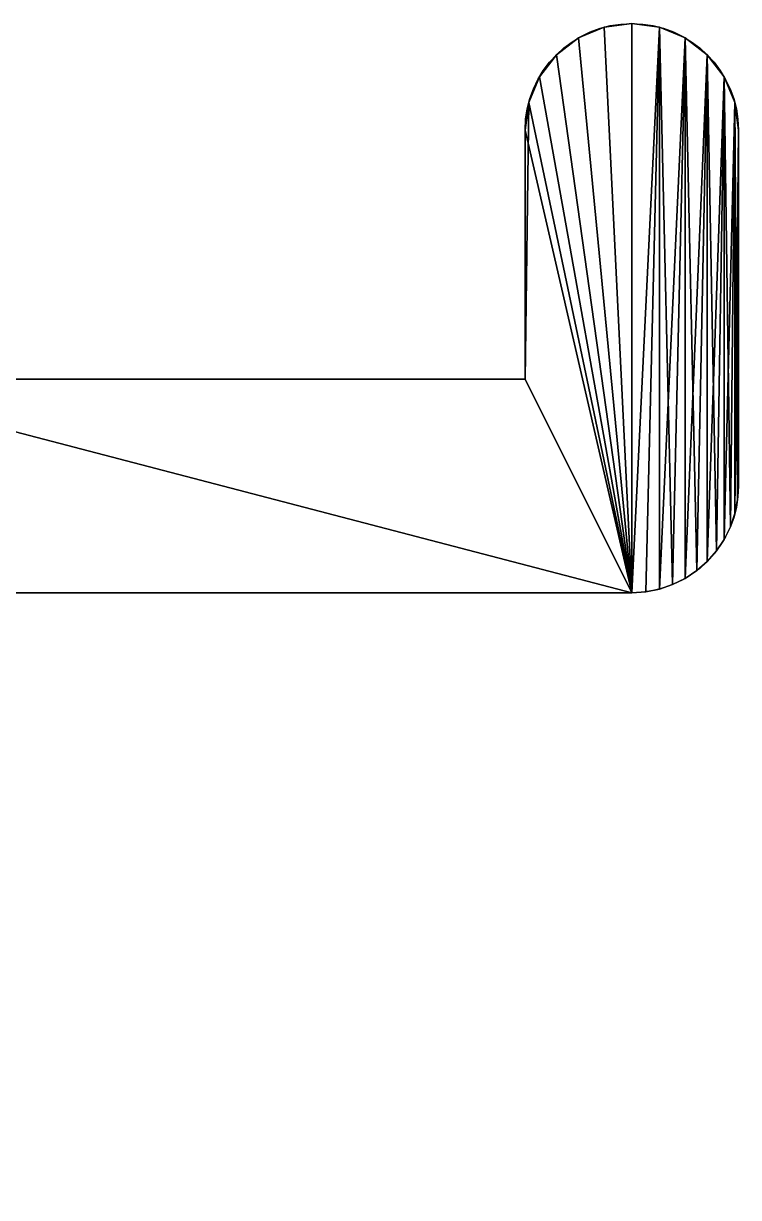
# Model space of a CAD drawing. Extents: x 0 to 40.2, y 0 to 33.
# Drawn here: x 20.1 to 40.2, y 0 to 33 of the extents above; entities that cross this region are included whole.
import ezdxf

# ---------------------------------------------------------------- set-up
doc = ezdxf.new("R2010")
doc.units = 0
doc.layers.get('0').update_dxf_attribs({"color": 13, "linetype": 'CONTINUOUS'})

# ---------------------------------------------------------------- blocks, each defined once
blk = doc.blocks.new('GRUPPE_1')
for p, q in [((36.424, 32.898, 8), (36.424, 32.898)), ((37.2, 33, 8), (37.2, 33)), ((37.976, 32.898, 8), (37.976, 32.898)), ((35.7, 32.598, 8), (35.7, 32.598)), ((38.7, 32.598, 8), (38.7, 32.598)), ((35.079, 32.121, 8), (35.079, 32.121)), ((39.321, 32.121, 8), (39.321, 32.121)), ((34.602, 31.5, 8), (34.602, 31.5)), ((39.798, 31.5, 8), (39.798, 31.5)), ((34.302, 30.776, 8), (34.302, 30.776)), ((40.098, 30.776, 8), (40.098, 30.776)), ((34.2, 23, 8), (34.2, 30, 8)), ((34.2, 23), (34.2, 30)), ((34.2, 30, 8), (34.2, 30)), ((40.2, 20), (40.2, 30)), ((40.2, 30, 8), (40.2, 30)), ((40.2, 20, 8), (40.2, 30, 8)), ((14.2, 23), (34.2, 23)), ((14.2, 23, 8), (34.2, 23, 8)), ((34.2, 23, 8), (34.2, 23)), ((40.2, 20, 8), (40.2, 20)), ((40.174, 19.608, 8), (40.174, 19.608)), ((40.098, 19.224, 8), (40.098, 19.224)), ((39.972, 18.852, 8), (39.972, 18.852)), ((39.798, 18.5, 8), (39.798, 18.5)), ((39.58, 18.174, 8), (39.58, 18.174)), ((39.321, 17.879, 8), (39.321, 17.879)), ((39.026, 17.62, 8), (39.026, 17.62)), ((38.348, 17.228, 8), (38.348, 17.228)), ((38.7, 17.402, 8), (38.7, 17.402)), ((14.2, 17), (37.2, 17)), ((14.2, 17, 8), (37.2, 17, 8)), ((37.2, 17, 8), (37.2, 17)), ((37.592, 17.026, 8), (37.592, 17.026)), ((37.976, 17.102, 8), (37.976, 17.102))]:
    blk.add_line(p, q)
at = {"extrusion": (1.59044e-28, -3.40746e-15, -1)}
blk.add_arc((-37.2, 30), 3, 90, 180, dxfattribs=at)
at = {"extrusion": (0, 1.86926e-15, -1)}
for centre in [(-37.2, 30, -8), (-37.2, 30)]:
    blk.add_arc(centre, 3, 0, 90, dxfattribs=at)
at = {"extrusion": (0, 1.87998e-15, -1)}
blk.add_arc((-37.2, 30, -8), 3, 90, 180, dxfattribs=at)
at = {"extrusion": (0, 1.69909e-15, -1)}
for centre in [(-37.2, 20, -8), (-37.2, 20)]:
    blk.add_arc(centre, 3, 180, 270, dxfattribs=at)
mesh = blk.add_polyface()
corners = [(34.302, 30.776), (34.2, 23), (34.2, 30), (7.8, 23, 0.006), (8.086, 0, 0), (7.8, 0, 0), (14.2, 23), (14.2, 17), (37.2, 17), (34.602, 31.5), (35.079, 32.121), (35.7, 32.598), (36.424, 32.898), (37.2, 33), (37.976, 32.898), (37.592, 17.026), (37.976, 17.102), (38.348, 17.228), (38.7, 32.598), (38.7, 17.402), (39.026, 17.62), (39.321, 32.121), (39.321, 17.879), (39.58, 18.174), (39.798, 31.5), (39.798, 18.5), (39.972, 18.852), (40.098, 30.776), (40.098, 19.224), (40.174, 19.608), (40.2, 30), (40.2, 20)]
mesh.append_faces([[corners[k] for k in face] for face in [(0, 1, 2), (3, 4, 5), (29, 30, 31)]], dxfattribs={"vtx0": -1})
mesh.append_faces([[corners[k] for k in face] for face in [(4, 6, 7), (7, 6, 8), (8, 14, 15), (15, 14, 16), (16, 14, 17), (17, 18, 19), (19, 18, 20), (20, 21, 22), (22, 21, 23), (23, 24, 25), (25, 24, 26), (26, 27, 28), (28, 27, 29)]], dxfattribs={"vtx0": -1, "vtx1": -1})
mesh.append_faces([[corners[k] for k in face] for face in [(8, 1, 0)]], dxfattribs={"vtx0": -1, "vtx1": -1, "vtx2": -1})
mesh.append_faces([[corners[k] for k in face] for face in [(4, 3, 6), (8, 6, 1), (8, 0, 9), (8, 9, 10), (8, 10, 11), (8, 11, 12), (8, 12, 13), (8, 13, 14), (17, 14, 18), (20, 18, 21), (23, 21, 24), (26, 24, 27), (29, 27, 30)]], dxfattribs={"vtx0": -1, "vtx2": -1})
mesh = blk.add_polyface()
corners = [(37.2, 17, 8), (14.2, 23, 8), (14.2, 17, 8), (34.2, 23, 8), (34.2, 30, 8), (34.302, 30.776, 8), (34.602, 31.5, 8), (35.079, 32.121, 8), (35.7, 32.598, 8), (36.424, 32.898, 8), (37.2, 33, 8), (37.976, 32.898, 8), (37.592, 17.026, 8), (37.976, 17.102, 8), (38.7, 32.598, 8), (38.348, 17.228, 8), (38.7, 17.402, 8), (39.321, 32.121, 8), (39.026, 17.62, 8), (39.321, 17.879, 8), (39.798, 31.5, 8), (39.58, 18.174, 8), (39.798, 18.5, 8), (40.098, 30.776, 8), (39.972, 18.852, 8), (40.098, 19.224, 8), (40.2, 30, 8), (40.174, 19.608, 8), (40.2, 20, 8), (8.086, 0, 8), (7.8, 33, 8), (7.8, 0, 8), (11.2, 33, 8), (11.592, 32.974, 8), (11.976, 32.898, 8), (12.348, 32.772, 8), (12.7, 32.598, 8), (13.026, 32.38, 8), (13.321, 32.121, 8), (13.58, 31.826, 8), (13.798, 31.5, 8), (13.972, 31.148, 8), (14.098, 30.776, 8), (14.174, 30.392, 8), (14.2, 30, 8)]
mesh.append_faces([[corners[k] for k in face] for face in [(26, 27, 28), (29, 30, 31), (43, 1, 44)]], dxfattribs={"vtx0": -1})
mesh.append_faces([[corners[k] for k in face] for face in [(0, 1, 2), (1, 0, 3), (3, 0, 4), (4, 0, 5), (5, 0, 6), (6, 0, 7), (7, 0, 8), (8, 0, 9), (9, 0, 10), (10, 0, 11), (11, 13, 14), (14, 16, 17), (17, 19, 20), (20, 22, 23), (23, 25, 26), (30, 29, 32), (32, 2, 33), (33, 2, 34), (34, 2, 35), (35, 2, 36), (36, 2, 37), (37, 2, 38), (38, 2, 39), (39, 2, 40), (40, 2, 41), (41, 2, 42), (42, 2, 43)]], dxfattribs={"vtx0": -1, "vtx1": -1})
mesh.append_faces([[corners[k] for k in face] for face in [(43, 2, 1)]], dxfattribs={"vtx0": -1, "vtx1": -1, "vtx2": -1})
mesh.append_faces([[corners[k] for k in face] for face in [(11, 0, 12), (11, 12, 13), (14, 13, 15), (14, 15, 16), (17, 16, 18), (17, 18, 19), (20, 19, 21), (20, 21, 22), (23, 22, 24), (23, 24, 25), (26, 25, 27), (32, 29, 2)]], dxfattribs={"vtx0": -1, "vtx2": -1})
mesh = blk.add_polyface()
corners = [(35.7, 32.598, 8), (36.424, 32.898), (35.7, 32.598), (36.424, 32.898, 8)]
mesh.append_faces([[corners[k] for k in face] for face in [(0, 1, 2), (1, 0, 3)]], dxfattribs={"vtx0": -1})
mesh = blk.add_polyface()
corners = [(36.424, 32.898, 8), (37.2, 33), (36.424, 32.898), (37.2, 33, 8)]
mesh.append_faces([[corners[k] for k in face] for face in [(0, 1, 2), (1, 0, 3)]], dxfattribs={"vtx0": -1})
mesh = blk.add_polyface()
corners = [(37.2, 33, 8), (37.976, 32.898), (37.2, 33), (37.976, 32.898, 8)]
mesh.append_faces([[corners[k] for k in face] for face in [(0, 1, 2), (1, 0, 3)]], dxfattribs={"vtx0": -1})
mesh = blk.add_polyface()
corners = [(37.976, 32.898), (38.7, 32.598, 8), (38.7, 32.598), (37.976, 32.898, 8)]
mesh.append_faces([[corners[k] for k in face] for face in [(0, 1, 2), (1, 0, 3)]], dxfattribs={"vtx0": -1})
mesh = blk.add_polyface()
corners = [(35.079, 32.121, 8), (35.7, 32.598), (35.079, 32.121), (35.7, 32.598, 8)]
mesh.append_faces([[corners[k] for k in face] for face in [(0, 1, 2), (1, 0, 3)]], dxfattribs={"vtx0": -1})
mesh = blk.add_polyface()
corners = [(38.7, 32.598), (39.321, 32.121, 8), (39.321, 32.121), (38.7, 32.598, 8)]
mesh.append_faces([[corners[k] for k in face] for face in [(0, 1, 2), (1, 0, 3)]], dxfattribs={"vtx0": -1})
mesh = blk.add_polyface()
corners = [(34.602, 31.5, 8), (35.079, 32.121), (34.602, 31.5), (35.079, 32.121, 8)]
mesh.append_faces([[corners[k] for k in face] for face in [(0, 1, 2), (1, 0, 3)]], dxfattribs={"vtx0": -1})
mesh = blk.add_polyface()
corners = [(39.798, 31.5), (39.321, 32.121, 8), (39.798, 31.5, 8), (39.321, 32.121)]
mesh.append_faces([[corners[k] for k in face] for face in [(0, 1, 2), (1, 0, 3)]], dxfattribs={"vtx0": -1})
mesh = blk.add_polyface()
corners = [(34.302, 30.776, 8), (34.602, 31.5), (34.302, 30.776), (34.602, 31.5, 8)]
mesh.append_faces([[corners[k] for k in face] for face in [(0, 1, 2), (1, 0, 3)]], dxfattribs={"vtx0": -1})
mesh = blk.add_polyface()
corners = [(40.098, 30.776), (39.798, 31.5, 8), (40.098, 30.776, 8), (39.798, 31.5)]
mesh.append_faces([[corners[k] for k in face] for face in [(0, 1, 2), (1, 0, 3)]], dxfattribs={"vtx0": -1})
mesh = blk.add_polyface()
corners = [(34.2, 30, 8), (34.302, 30.776), (34.2, 30), (34.302, 30.776, 8)]
mesh.append_faces([[corners[k] for k in face] for face in [(0, 1, 2), (1, 0, 3)]], dxfattribs={"vtx0": -1})
mesh = blk.add_polyface()
corners = [(40.2, 30), (40.098, 30.776, 8), (40.2, 30, 8), (40.098, 30.776)]
mesh.append_faces([[corners[k] for k in face] for face in [(0, 1, 2), (1, 0, 3)]], dxfattribs={"vtx0": -1})
mesh = blk.add_polyface()
corners = [(34.2, 23, 8), (34.2, 30), (34.2, 23), (34.2, 30, 8)]
mesh.append_faces([[corners[k] for k in face] for face in [(0, 1, 2), (1, 0, 3)]], dxfattribs={"vtx0": -1})
mesh = blk.add_polyface()
corners = [(40.2, 30), (40.2, 20, 8), (40.2, 20), (40.2, 30, 8)]
mesh.append_faces([[corners[k] for k in face] for face in [(0, 1, 2), (1, 0, 3)]], dxfattribs={"vtx0": -1})
mesh = blk.add_polyface()
corners = [(14.2, 23, 8), (34.2, 23), (14.2, 23), (34.2, 23, 8)]
mesh.append_faces([[corners[k] for k in face] for face in [(0, 1, 2), (1, 0, 3)]], dxfattribs={"vtx0": -1})
mesh = blk.add_polyface()
corners = [(40.2, 20), (40.174, 19.608, 8), (40.174, 19.608), (40.2, 20, 8)]
mesh.append_faces([[corners[k] for k in face] for face in [(0, 1, 2), (1, 0, 3)]], dxfattribs={"vtx0": -1})
mesh = blk.add_polyface()
corners = [(40.174, 19.608), (40.098, 19.224, 8), (40.098, 19.224), (40.174, 19.608, 8)]
mesh.append_faces([[corners[k] for k in face] for face in [(0, 1, 2), (1, 0, 3)]], dxfattribs={"vtx0": -1})
mesh = blk.add_polyface()
corners = [(40.098, 19.224), (39.972, 18.852, 8), (39.972, 18.852), (40.098, 19.224, 8)]
mesh.append_faces([[corners[k] for k in face] for face in [(0, 1, 2), (1, 0, 3)]], dxfattribs={"vtx0": -1})
mesh = blk.add_polyface()
corners = [(39.972, 18.852), (39.798, 18.5, 8), (39.798, 18.5), (39.972, 18.852, 8)]
mesh.append_faces([[corners[k] for k in face] for face in [(0, 1, 2), (1, 0, 3)]], dxfattribs={"vtx0": -1})
mesh = blk.add_polyface()
corners = [(39.798, 18.5), (39.58, 18.174, 8), (39.58, 18.174), (39.798, 18.5, 8)]
mesh.append_faces([[corners[k] for k in face] for face in [(0, 1, 2), (1, 0, 3)]], dxfattribs={"vtx0": -1})
mesh = blk.add_polyface()
corners = [(39.58, 18.174), (39.321, 17.879, 8), (39.321, 17.879), (39.58, 18.174, 8)]
mesh.append_faces([[corners[k] for k in face] for face in [(0, 1, 2), (1, 0, 3)]], dxfattribs={"vtx0": -1})
mesh = blk.add_polyface()
corners = [(39.321, 17.879), (39.026, 17.62, 8), (39.026, 17.62), (39.321, 17.879, 8)]
mesh.append_faces([[corners[k] for k in face] for face in [(0, 1, 2), (1, 0, 3)]], dxfattribs={"vtx0": -1})
mesh = blk.add_polyface()
corners = [(39.026, 17.62, 8), (38.7, 17.402), (39.026, 17.62), (38.7, 17.402, 8)]
mesh.append_faces([[corners[k] for k in face] for face in [(0, 1, 2), (1, 0, 3)]], dxfattribs={"vtx0": -1})
mesh = blk.add_polyface()
corners = [(38.348, 17.228, 8), (37.976, 17.102), (38.348, 17.228), (37.976, 17.102, 8)]
mesh.append_faces([[corners[k] for k in face] for face in [(0, 1, 2), (1, 0, 3)]], dxfattribs={"vtx0": -1})
mesh = blk.add_polyface()
corners = [(38.7, 17.402), (38.348, 17.228, 8), (38.348, 17.228), (38.7, 17.402, 8)]
mesh.append_faces([[corners[k] for k in face] for face in [(0, 1, 2), (1, 0, 3)]], dxfattribs={"vtx0": -1})
mesh = blk.add_polyface()
corners = [(37.2, 17), (14.2, 17, 8), (14.2, 17), (37.2, 17, 8)]
mesh.append_faces([[corners[k] for k in face] for face in [(0, 1, 2), (1, 0, 3)]], dxfattribs={"vtx0": -1})
mesh = blk.add_polyface()
corners = [(37.592, 17.026, 8), (37.2, 17), (37.592, 17.026), (37.2, 17, 8)]
mesh.append_faces([[corners[k] for k in face] for face in [(0, 1, 2), (1, 0, 3)]], dxfattribs={"vtx0": -1})
mesh = blk.add_polyface()
corners = [(37.976, 17.102, 8), (37.592, 17.026), (37.976, 17.102), (37.592, 17.026, 8)]
mesh.append_faces([[corners[k] for k in face] for face in [(0, 1, 2), (1, 0, 3)]], dxfattribs={"vtx0": -1})

msp = doc.modelspace()

# ---------------------------------------------------------------- block references
msp.add_blockref('GRUPPE_1', (0, 0))

doc.saveas('drawing.dxf')
